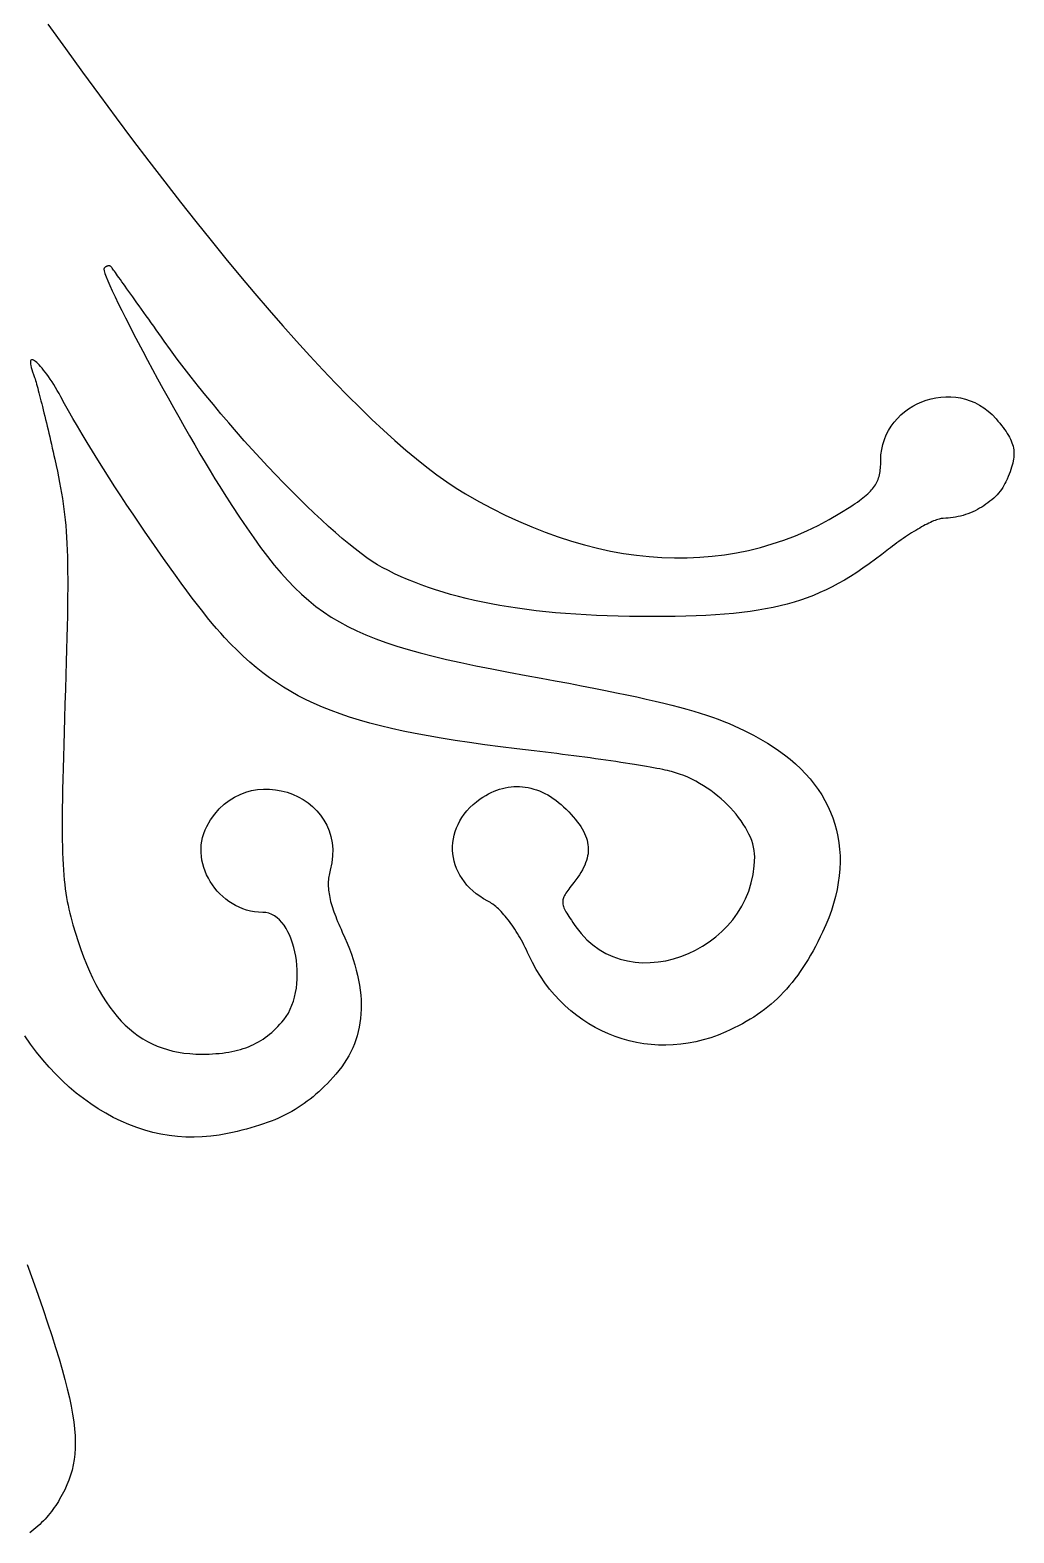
# Model space of a CAD drawing. Extents: x 3.9 to 78.6, y 0.4 to 97.1.
# Drawn here: x 48.1 to 78.63, y 1.93 to 48.54 of the extents above; entities that cross this region are included whole.
import ezdxf

# ---------------------------------------------------------------- set-up
doc = ezdxf.new("R2010")
doc.units = 0
doc.layers.add('LAYER_1', color=7, linetype='CONTINUOUS')

msp = doc.modelspace()

# ---------------------------------------------------------------- linework, layer by layer
at = {"layer": 'LAYER_1', "color": 7}
for p, q in [((48.657, 48.725), (49.199, 47.971)), ((49.199, 47.971), (49.732, 47.235)), ((49.732, 47.235), (50.258, 46.518)), ((50.258, 46.518), (50.776, 45.819)), ((50.776, 45.819), (51.287, 45.139)), ((51.287, 45.139), (51.789, 44.477)), ((51.789, 44.477), (52.284, 43.833)), ((52.284, 43.833), (52.771, 43.208)), ((52.771, 43.208), (53.249, 42.602)), ((53.249, 42.602), (53.72, 42.015)), ((53.72, 42.015), (54.182, 41.447)), ((50.402, 41.157), (50.395, 41.129)), ((50.395, 41.129), (50.404, 41.074)), ((50.409, 41.164), (50.402, 41.157)), ((50.404, 41.074), (50.428, 40.994)), ((50.417, 41.171), (50.409, 41.164)), ((50.425, 41.178), (50.417, 41.171)), ((50.433, 41.184), (50.425, 41.178)), ((50.441, 41.19), (50.433, 41.184)), ((50.449, 41.195), (50.441, 41.19)), ((50.457, 41.2), (50.449, 41.195)), ((50.465, 41.205), (50.457, 41.2)), ((50.473, 41.209), (50.465, 41.205)), ((50.481, 41.213), (50.473, 41.209)), ((50.489, 41.216), (50.481, 41.213)), ((50.497, 41.219), (50.489, 41.216)), ((50.505, 41.222), (50.497, 41.219)), ((50.513, 41.224), (50.505, 41.222)), ((50.52, 41.226), (50.513, 41.224)), ((50.528, 41.227), (50.52, 41.226)), ((50.536, 41.228), (50.528, 41.227)), ((50.543, 41.228), (50.536, 41.228)), ((50.55, 41.229), (50.543, 41.228)), ((50.558, 41.228), (50.55, 41.229)), ((50.564, 41.227), (50.558, 41.228)), ((50.571, 41.226), (50.564, 41.227)), ((50.578, 41.225), (50.571, 41.226)), ((50.584, 41.223), (50.578, 41.225)), ((50.59, 41.22), (50.584, 41.223)), ((50.596, 41.217), (50.59, 41.22)), ((50.602, 41.214), (50.596, 41.217)), ((50.607, 41.21), (50.602, 41.214)), ((50.612, 41.206), (50.607, 41.21)), ((50.617, 41.201), (50.612, 41.206)), ((50.621, 41.196), (50.617, 41.201)), ((50.628, 41.187), (50.621, 41.196)), ((50.638, 41.173), (50.628, 41.187)), ((50.653, 41.153), (50.638, 41.173)), ((50.672, 41.127), (50.653, 41.153)), ((50.694, 41.095), (50.672, 41.127)), ((50.72, 41.059), (50.694, 41.095)), ((50.751, 41.017), (50.72, 41.059)), ((54.182, 41.447), (54.636, 40.898)), ((50.428, 40.994), (50.465, 40.89)), ((50.465, 40.89), (50.517, 40.764)), ((50.517, 40.764), (50.58, 40.617)), ((50.58, 40.617), (50.656, 40.451)), ((50.784, 40.97), (50.751, 41.017)), ((50.821, 40.919), (50.784, 40.97)), ((50.861, 40.863), (50.821, 40.919)), ((50.905, 40.802), (50.861, 40.863)), ((50.951, 40.737), (50.905, 40.802)), ((51.001, 40.668), (50.951, 40.737)), ((51.053, 40.595), (51.001, 40.668)), ((51.108, 40.518), (51.053, 40.595)), ((54.636, 40.898), (55.082, 40.367)), ((50.656, 40.451), (50.743, 40.266)), ((50.743, 40.266), (50.84, 40.065)), ((51.166, 40.437), (51.108, 40.518)), ((51.226, 40.353), (51.166, 40.437)), ((51.289, 40.265), (51.226, 40.353)), ((51.354, 40.174), (51.289, 40.265)), ((51.421, 40.08), (51.354, 40.174)), ((55.082, 40.367), (55.519, 39.856)), ((50.84, 40.065), (50.947, 39.848)), ((50.947, 39.848), (51.062, 39.617)), ((51.49, 39.984), (51.421, 40.08)), ((51.561, 39.884), (51.49, 39.984)), ((51.633, 39.782), (51.561, 39.884)), ((51.708, 39.678), (51.633, 39.782)), ((51.784, 39.571), (51.708, 39.678)), ((55.519, 39.856), (55.948, 39.364)), ((51.062, 39.617), (51.186, 39.373)), ((51.186, 39.373), (51.318, 39.118)), ((51.861, 39.463), (51.784, 39.571)), ((51.94, 39.352), (51.861, 39.463)), ((52.02, 39.24), (51.94, 39.352)), ((52.101, 39.126), (52.02, 39.24)), ((55.948, 39.364), (56.368, 38.891)), ((51.318, 39.118), (51.456, 38.853)), ((51.456, 38.853), (51.6, 38.58)), ((52.183, 39.011), (52.101, 39.126)), ((52.266, 38.894), (52.183, 39.011)), ((52.466, 38.618), (52.266, 38.894)), ((56.368, 38.891), (56.78, 38.438)), ((48.114, 38.255), (48.113, 38.222)), ((48.12, 38.281), (48.114, 38.255)), ((48.13, 38.299), (48.12, 38.281)), ((48.145, 38.309), (48.13, 38.299)), ((48.164, 38.313), (48.145, 38.309)), ((48.186, 38.31), (48.164, 38.313)), ((48.212, 38.3), (48.186, 38.31)), ((48.242, 38.283), (48.212, 38.3)), ((48.275, 38.26), (48.242, 38.283)), ((48.31, 38.231), (48.275, 38.26)), ((48.349, 38.195), (48.31, 38.231)), ((51.6, 38.58), (51.75, 38.299)), ((51.75, 38.299), (51.904, 38.012)), ((52.672, 38.338), (52.466, 38.618)), ((52.885, 38.057), (52.672, 38.338)), ((56.78, 38.438), (57.183, 38.004)), ((48.113, 38.222), (48.116, 38.182)), ((48.116, 38.182), (48.125, 38.133)), ((48.125, 38.133), (48.139, 38.076)), ((48.139, 38.076), (48.158, 38.011)), ((48.158, 38.011), (48.183, 37.938)), ((48.183, 37.938), (48.214, 37.855)), ((48.214, 37.855), (48.224, 37.83)), ((48.224, 37.83), (48.235, 37.798)), ((48.235, 37.798), (48.247, 37.761)), ((48.247, 37.761), (48.26, 37.719)), ((48.39, 38.154), (48.349, 38.195)), ((48.433, 38.107), (48.39, 38.154)), ((48.479, 38.055), (48.433, 38.107)), ((48.526, 37.997), (48.479, 38.055)), ((48.575, 37.934), (48.526, 37.997)), ((48.626, 37.866), (48.575, 37.934)), ((48.678, 37.793), (48.626, 37.866)), ((48.731, 37.716), (48.678, 37.793)), ((51.904, 38.012), (52.062, 37.722)), ((53.104, 37.774), (52.885, 38.057)), ((53.329, 37.49), (53.104, 37.774)), ((57.183, 38.004), (57.578, 37.589)), ((48.26, 37.719), (48.274, 37.672)), ((48.274, 37.672), (48.289, 37.619)), ((48.289, 37.619), (48.306, 37.562)), ((48.306, 37.562), (48.323, 37.5)), ((48.323, 37.5), (48.341, 37.434)), ((48.341, 37.434), (48.36, 37.363)), ((48.36, 37.363), (48.379, 37.288)), ((48.785, 37.634), (48.731, 37.716)), ((48.84, 37.547), (48.785, 37.634)), ((48.895, 37.457), (48.84, 37.547)), ((48.95, 37.362), (48.895, 37.457)), ((49.005, 37.264), (48.95, 37.362)), ((52.062, 37.722), (52.223, 37.428)), ((52.223, 37.428), (52.386, 37.132)), ((53.558, 37.206), (53.329, 37.49)), ((57.578, 37.589), (57.964, 37.194)), ((48.379, 37.288), (48.4, 37.21)), ((48.4, 37.21), (48.421, 37.128)), ((48.421, 37.128), (48.443, 37.042)), ((48.443, 37.042), (48.465, 36.953)), ((48.465, 36.953), (48.488, 36.861)), ((48.488, 36.861), (48.512, 36.766)), ((49.06, 37.162), (49.005, 37.264)), ((49.174, 36.951), (49.06, 37.162)), ((49.298, 36.729), (49.174, 36.951)), ((52.386, 37.132), (52.551, 36.836)), ((52.551, 36.836), (52.717, 36.541)), ((53.791, 36.923), (53.558, 37.206)), ((54.027, 36.64), (53.791, 36.923)), ((57.964, 37.194), (58.34, 36.819)), ((75.359, 36.794), (75.489, 36.875)), ((75.489, 36.875), (75.624, 36.947)), ((75.624, 36.947), (75.764, 37.009)), ((75.764, 37.009), (75.908, 37.061)), ((75.908, 37.061), (76.056, 37.103)), ((76.056, 37.103), (76.206, 37.135)), ((76.206, 37.135), (76.358, 37.156)), ((76.358, 37.156), (76.511, 37.166)), ((76.511, 37.166), (76.665, 37.166)), ((76.665, 37.166), (76.819, 37.153)), ((76.819, 37.153), (76.971, 37.129)), ((76.971, 37.129), (77.122, 37.093)), ((77.122, 37.093), (77.27, 37.045)), ((77.27, 37.045), (77.416, 36.985)), ((77.416, 36.985), (77.557, 36.911)), ((77.557, 36.911), (77.694, 36.825)), ((48.512, 36.766), (48.536, 36.668)), ((48.536, 36.668), (48.56, 36.567)), ((48.56, 36.567), (48.585, 36.464)), ((48.585, 36.464), (48.61, 36.359)), ((49.43, 36.496), (49.298, 36.729)), ((49.571, 36.254), (49.43, 36.496)), ((52.717, 36.541), (52.883, 36.249)), ((54.267, 36.359), (54.027, 36.64)), ((58.34, 36.819), (58.709, 36.463)), ((58.709, 36.463), (59.068, 36.127)), ((74.818, 36.258), (74.909, 36.382)), ((74.909, 36.382), (75.01, 36.497)), ((75.01, 36.497), (75.119, 36.605)), ((75.119, 36.605), (75.235, 36.704)), ((75.235, 36.704), (75.359, 36.794)), ((77.694, 36.825), (77.825, 36.725)), ((77.825, 36.725), (77.951, 36.612)), ((77.951, 36.612), (78.07, 36.485)), ((78.07, 36.485), (78.13, 36.414)), ((78.13, 36.414), (78.188, 36.344)), ((48.61, 36.359), (48.636, 36.252)), ((48.636, 36.252), (48.661, 36.143)), ((48.661, 36.143), (48.687, 36.033)), ((48.687, 36.033), (48.713, 35.921)), ((48.713, 35.921), (48.74, 35.807)), ((49.72, 36.003), (49.571, 36.254)), ((49.876, 35.745), (49.72, 36.003)), ((52.883, 36.249), (53.048, 35.96)), ((53.048, 35.96), (53.213, 35.677)), ((54.508, 36.081), (54.267, 36.359)), ((54.751, 35.805), (54.508, 36.081)), ((59.068, 36.127), (59.418, 35.811)), ((74.606, 35.841), (74.665, 35.987)), ((74.665, 35.987), (74.736, 36.126)), ((74.736, 36.126), (74.818, 36.258)), ((78.188, 36.344), (78.241, 36.277)), ((78.241, 36.277), (78.291, 36.212)), ((78.291, 36.212), (78.338, 36.149)), ((78.338, 36.149), (78.38, 36.088)), ((78.38, 36.088), (78.42, 36.028)), ((78.42, 36.028), (78.455, 35.969)), ((78.455, 35.969), (78.487, 35.911)), ((78.487, 35.911), (78.516, 35.855)), ((48.74, 35.807), (48.766, 35.693)), ((48.766, 35.693), (48.792, 35.578)), ((48.792, 35.578), (48.818, 35.462)), ((48.818, 35.462), (48.844, 35.345)), ((50.038, 35.48), (49.876, 35.745)), ((50.206, 35.21), (50.038, 35.48)), ((53.213, 35.677), (53.375, 35.4)), ((54.996, 35.533), (54.751, 35.805)), ((55.24, 35.265), (54.996, 35.533)), ((59.418, 35.811), (59.759, 35.514)), ((59.759, 35.514), (60.091, 35.238)), ((74.501, 35.362), (74.523, 35.528)), ((74.523, 35.528), (74.558, 35.688)), ((74.558, 35.688), (74.606, 35.841)), ((78.516, 35.855), (78.542, 35.799)), ((78.542, 35.799), (78.564, 35.743)), ((78.564, 35.743), (78.582, 35.688)), ((78.582, 35.688), (78.598, 35.633)), ((78.598, 35.633), (78.61, 35.578)), ((78.61, 35.578), (78.618, 35.523)), ((78.618, 35.523), (78.624, 35.467)), ((78.624, 35.467), (78.626, 35.411)), ((48.844, 35.345), (48.87, 35.228)), ((48.87, 35.228), (48.912, 35.039)), ((48.912, 35.039), (48.951, 34.857)), ((50.379, 34.935), (50.206, 35.21)), ((53.375, 35.4), (53.534, 35.131)), ((53.534, 35.131), (53.69, 34.871)), ((55.485, 35.002), (55.24, 35.265)), ((55.729, 34.744), (55.485, 35.002)), ((60.091, 35.238), (60.413, 34.982)), ((60.413, 34.982), (60.727, 34.745)), ((74.485, 34.95), (74.489, 35.006)), ((74.489, 35.006), (74.492, 35.065)), ((74.492, 35.065), (74.493, 35.126)), ((74.493, 35.126), (74.494, 35.189)), ((74.494, 35.189), (74.501, 35.362)), ((78.555, 34.982), (78.532, 34.914)), ((78.574, 35.048), (78.555, 34.982)), ((78.59, 35.112), (78.574, 35.048)), ((78.604, 35.175), (78.59, 35.112)), ((78.614, 35.236), (78.604, 35.175)), ((78.621, 35.295), (78.614, 35.236)), ((78.625, 35.353), (78.621, 35.295)), ((78.626, 35.411), (78.625, 35.353)), ((48.951, 34.857), (48.987, 34.681)), ((48.987, 34.681), (49.021, 34.509)), ((49.021, 34.509), (49.053, 34.341)), ((50.557, 34.657), (50.379, 34.935)), ((50.738, 34.375), (50.557, 34.657)), ((53.69, 34.871), (53.841, 34.623)), ((53.841, 34.623), (53.988, 34.386)), ((55.971, 34.493), (55.729, 34.744)), ((60.727, 34.745), (61.031, 34.529)), ((61.031, 34.529), (61.325, 34.334)), ((74.353, 34.478), (74.375, 34.52)), ((74.375, 34.52), (74.395, 34.562)), ((74.395, 34.562), (74.412, 34.606)), ((74.412, 34.606), (74.428, 34.651)), ((74.428, 34.651), (74.442, 34.697)), ((74.442, 34.697), (74.454, 34.744)), ((74.454, 34.744), (74.464, 34.793)), ((74.464, 34.793), (74.472, 34.844)), ((74.472, 34.844), (74.479, 34.896)), ((74.479, 34.896), (74.485, 34.95)), ((78.378, 34.533), (78.348, 34.472)), ((78.414, 34.615), (78.378, 34.533)), ((78.448, 34.694), (78.414, 34.615)), ((78.479, 34.77), (78.448, 34.694)), ((78.507, 34.843), (78.479, 34.77)), ((78.532, 34.914), (78.507, 34.843)), ((49.053, 34.341), (49.082, 34.176)), ((49.082, 34.176), (49.109, 34.011)), ((50.923, 34.093), (50.738, 34.375)), ((51.11, 33.809), (50.923, 34.093)), ((53.988, 34.386), (54.128, 34.162)), ((54.128, 34.162), (54.368, 33.79)), ((56.212, 34.248), (55.971, 34.493)), ((56.449, 34.01), (56.212, 34.248)), ((61.325, 34.334), (61.61, 34.158)), ((61.61, 34.158), (62.023, 33.923)), ((73.888, 33.991), (73.943, 34.034)), ((73.943, 34.034), (73.995, 34.075)), ((73.995, 34.075), (74.043, 34.116)), ((74.043, 34.116), (74.089, 34.157)), ((74.089, 34.157), (74.131, 34.197)), ((74.131, 34.197), (74.171, 34.237)), ((74.171, 34.237), (74.208, 34.276)), ((74.208, 34.276), (74.242, 34.316)), ((74.242, 34.316), (74.273, 34.356)), ((74.273, 34.356), (74.302, 34.396)), ((74.302, 34.396), (74.329, 34.437)), ((74.329, 34.437), (74.353, 34.478)), ((78.05, 34.075), (77.997, 34.023)), ((78.101, 34.128), (78.05, 34.075)), ((78.15, 34.182), (78.101, 34.128)), ((78.196, 34.238), (78.15, 34.182)), ((78.238, 34.295), (78.196, 34.238)), ((78.278, 34.353), (78.238, 34.295)), ((78.315, 34.412), (78.278, 34.353)), ((78.348, 34.472), (78.315, 34.412)), ((49.109, 34.011), (49.134, 33.847)), ((49.134, 33.847), (49.156, 33.682)), ((49.156, 33.682), (49.177, 33.516)), ((51.298, 33.526), (51.11, 33.809)), ((54.368, 33.79), (54.6, 33.437)), ((56.684, 33.78), (56.449, 34.01)), ((56.915, 33.559), (56.684, 33.78)), ((62.023, 33.923), (62.435, 33.702)), ((62.435, 33.702), (62.847, 33.496)), ((73.229, 33.552), (73.561, 33.762)), ((73.561, 33.762), (73.634, 33.811)), ((73.634, 33.811), (73.703, 33.858)), ((73.703, 33.858), (73.768, 33.903)), ((73.768, 33.903), (73.83, 33.948)), ((73.83, 33.948), (73.888, 33.991)), ((77.274, 33.569), (77.2, 33.54)), ((77.348, 33.6), (77.274, 33.569)), ((77.42, 33.633), (77.348, 33.6)), ((77.491, 33.669), (77.42, 33.633)), ((77.56, 33.707), (77.491, 33.669)), ((77.628, 33.746), (77.56, 33.707)), ((77.694, 33.788), (77.628, 33.746)), ((77.759, 33.832), (77.694, 33.788)), ((77.821, 33.877), (77.759, 33.832)), ((77.882, 33.924), (77.821, 33.877)), ((77.94, 33.973), (77.882, 33.924)), ((77.997, 34.023), (77.94, 33.973)), ((49.177, 33.516), (49.195, 33.346)), ((49.195, 33.346), (49.211, 33.172)), ((49.211, 33.172), (49.225, 32.993)), ((51.488, 33.244), (51.298, 33.526)), ((51.678, 32.964), (51.488, 33.244)), ((54.6, 33.437), (54.824, 33.103)), ((54.824, 33.103), (55.044, 32.788)), ((57.141, 33.347), (56.915, 33.559)), ((57.363, 33.145), (57.141, 33.347)), ((57.578, 32.954), (57.363, 33.145)), ((62.847, 33.496), (63.259, 33.305)), ((63.259, 33.305), (63.67, 33.129)), ((63.67, 33.129), (64.08, 32.967)), ((72.2, 33.009), (72.548, 33.175)), ((72.548, 33.175), (72.891, 33.356)), ((72.891, 33.356), (73.229, 33.552)), ((75.761, 33.13), (75.702, 33.096)), ((75.82, 33.162), (75.761, 33.13)), ((75.876, 33.192), (75.82, 33.162)), ((75.932, 33.22), (75.876, 33.192)), ((75.985, 33.247), (75.932, 33.22)), ((76.037, 33.271), (75.985, 33.247)), ((76.087, 33.294), (76.037, 33.271)), ((76.135, 33.315), (76.087, 33.294)), ((76.181, 33.333), (76.135, 33.315)), ((76.224, 33.349), (76.181, 33.333)), ((76.265, 33.363), (76.224, 33.349)), ((76.304, 33.374), (76.265, 33.363)), ((76.34, 33.383), (76.304, 33.374)), ((76.373, 33.39), (76.34, 33.383)), ((76.403, 33.394), (76.373, 33.39)), ((76.431, 33.395), (76.403, 33.394)), ((76.508, 33.397), (76.431, 33.395)), ((76.585, 33.401), (76.508, 33.397)), ((76.663, 33.409), (76.585, 33.401)), ((76.741, 33.419), (76.663, 33.409)), ((76.818, 33.433), (76.741, 33.419)), ((76.896, 33.449), (76.818, 33.433)), ((76.973, 33.468), (76.896, 33.449)), ((77.049, 33.489), (76.973, 33.468)), ((77.125, 33.513), (77.049, 33.489)), ((77.2, 33.54), (77.125, 33.513)), ((49.225, 32.993), (49.237, 32.808)), ((49.237, 32.808), (49.248, 32.615)), ((51.868, 32.688), (51.678, 32.964)), ((52.057, 32.416), (51.868, 32.688)), ((55.044, 32.788), (55.258, 32.491)), ((57.788, 32.773), (57.578, 32.954)), ((57.991, 32.605), (57.788, 32.773)), ((64.08, 32.967), (64.489, 32.82)), ((64.489, 32.82), (64.897, 32.689)), ((64.897, 32.689), (65.304, 32.572)), ((71.129, 32.601), (71.49, 32.722)), ((71.49, 32.722), (71.847, 32.858)), ((71.847, 32.858), (72.2, 33.009)), ((74.994, 32.634), (74.928, 32.585)), ((75.06, 32.682), (74.994, 32.634)), ((75.126, 32.728), (75.06, 32.682)), ((75.192, 32.774), (75.126, 32.728)), ((75.258, 32.819), (75.192, 32.774)), ((75.323, 32.862), (75.258, 32.819)), ((75.388, 32.905), (75.323, 32.862)), ((75.453, 32.946), (75.388, 32.905)), ((75.516, 32.986), (75.453, 32.946)), ((75.579, 33.024), (75.516, 32.986)), ((75.641, 33.061), (75.579, 33.024)), ((75.702, 33.096), (75.641, 33.061)), ((49.248, 32.615), (49.256, 32.414)), ((49.256, 32.414), (49.263, 32.203)), ((49.263, 32.203), (49.267, 31.982)), ((52.245, 32.149), (52.057, 32.416)), ((55.258, 32.491), (55.47, 32.211)), ((55.47, 32.211), (55.68, 31.948)), ((58.186, 32.448), (57.991, 32.605)), ((58.373, 32.305), (58.186, 32.448)), ((58.552, 32.175), (58.373, 32.305)), ((58.721, 32.059), (58.552, 32.175)), ((65.304, 32.572), (65.71, 32.469)), ((65.71, 32.469), (66.113, 32.382)), ((66.113, 32.382), (66.515, 32.31)), ((66.515, 32.31), (66.915, 32.252)), ((66.915, 32.252), (67.313, 32.209)), ((67.313, 32.209), (67.708, 32.181)), ((67.708, 32.181), (68.101, 32.168)), ((68.101, 32.168), (68.491, 32.17)), ((68.491, 32.17), (68.878, 32.187)), ((68.878, 32.187), (69.262, 32.219)), ((69.262, 32.219), (69.643, 32.265)), ((69.643, 32.265), (70.02, 32.327)), ((70.02, 32.327), (70.393, 32.403)), ((70.393, 32.403), (70.763, 32.494)), ((70.763, 32.494), (71.129, 32.601)), ((74.528, 32.276), (74.328, 32.126)), ((74.732, 32.435), (74.528, 32.276)), ((74.797, 32.486), (74.732, 32.435)), ((74.862, 32.536), (74.797, 32.486)), ((74.928, 32.585), (74.862, 32.536)), ((49.267, 31.982), (49.27, 31.748)), ((49.27, 31.748), (49.272, 31.502)), ((52.431, 31.888), (52.245, 32.149)), ((52.613, 31.634), (52.431, 31.888)), ((55.68, 31.948), (55.89, 31.7)), ((55.89, 31.7), (56.1, 31.467)), ((58.881, 31.958), (58.721, 32.059)), ((59.03, 31.873), (58.881, 31.958)), ((59.219, 31.774), (59.03, 31.873)), ((59.414, 31.678), (59.219, 31.774)), ((73.747, 31.718), (73.556, 31.597)), ((73.938, 31.847), (73.747, 31.718)), ((74.132, 31.982), (73.938, 31.847)), ((74.328, 32.126), (74.132, 31.982)), ((49.271, 31.242), (49.269, 30.968)), ((49.272, 31.502), (49.271, 31.242)), ((52.792, 31.388), (52.613, 31.634)), ((52.967, 31.151), (52.792, 31.388)), ((56.1, 31.467), (56.312, 31.247)), ((56.312, 31.247), (56.528, 31.041)), ((59.613, 31.586), (59.414, 31.678)), ((59.817, 31.497), (59.613, 31.586)), ((60.027, 31.412), (59.817, 31.497)), ((60.241, 31.33), (60.027, 31.412)), ((60.461, 31.251), (60.241, 31.33)), ((60.686, 31.176), (60.461, 31.251)), ((72.988, 31.274), (72.797, 31.179)), ((73.178, 31.375), (72.988, 31.274)), ((73.367, 31.482), (73.178, 31.375)), ((73.556, 31.597), (73.367, 31.482)), ((49.269, 30.968), (49.266, 30.676)), ((53.137, 30.925), (52.967, 31.151)), ((53.301, 30.709), (53.137, 30.925)), ((56.528, 31.041), (56.748, 30.848)), ((56.748, 30.848), (56.974, 30.666)), ((60.916, 31.104), (60.686, 31.176)), ((61.151, 31.035), (60.916, 31.104)), ((61.392, 30.97), (61.151, 31.035)), ((61.638, 30.908), (61.392, 30.97)), ((61.889, 30.849), (61.638, 30.908)), ((62.146, 30.794), (61.889, 30.849)), ((62.409, 30.742), (62.146, 30.794)), ((71.803, 30.795), (71.592, 30.735)), ((72.009, 30.861), (71.803, 30.795)), ((72.211, 30.932), (72.009, 30.861)), ((72.409, 31.008), (72.211, 30.932)), ((72.604, 31.091), (72.409, 31.008)), ((72.797, 31.179), (72.604, 31.091)), ((49.261, 30.368), (49.254, 30.042)), ((49.266, 30.676), (49.261, 30.368)), ((53.46, 30.506), (53.301, 30.709)), ((53.611, 30.315), (53.46, 30.506)), ((53.755, 30.138), (53.611, 30.315)), ((56.974, 30.666), (57.207, 30.495)), ((57.207, 30.495), (57.449, 30.335)), ((57.449, 30.335), (57.7, 30.183)), ((62.677, 30.693), (62.409, 30.742)), ((62.951, 30.647), (62.677, 30.693)), ((63.23, 30.605), (62.951, 30.647)), ((63.515, 30.566), (63.23, 30.605)), ((63.807, 30.53), (63.515, 30.566)), ((64.103, 30.498), (63.807, 30.53)), ((64.406, 30.468), (64.103, 30.498)), ((64.715, 30.442), (64.406, 30.468)), ((65.03, 30.419), (64.715, 30.442)), ((65.351, 30.4), (65.03, 30.419)), ((65.678, 30.383), (65.351, 30.4)), ((66.011, 30.37), (65.678, 30.383)), ((66.35, 30.36), (66.011, 30.37)), ((66.696, 30.353), (66.35, 30.36)), ((67.048, 30.349), (66.696, 30.353)), ((67.406, 30.348), (67.048, 30.349)), ((67.767, 30.35), (67.406, 30.348)), ((68.114, 30.355), (67.767, 30.35)), ((68.446, 30.362), (68.114, 30.355)), ((68.766, 30.373), (68.446, 30.362)), ((69.073, 30.386), (68.766, 30.373)), ((69.368, 30.403), (69.073, 30.386)), ((69.651, 30.424), (69.368, 30.403)), ((69.925, 30.448), (69.651, 30.424)), ((70.188, 30.476), (69.925, 30.448)), ((70.442, 30.508), (70.188, 30.476)), ((70.687, 30.544), (70.442, 30.508)), ((70.924, 30.585), (70.687, 30.544)), ((71.153, 30.63), (70.924, 30.585)), ((71.376, 30.68), (71.153, 30.63)), ((71.592, 30.735), (71.376, 30.68)), ((49.254, 30.042), (49.246, 29.696)), ((53.891, 29.977), (53.755, 30.138)), ((54.018, 29.831), (53.891, 29.977)), ((57.7, 30.183), (57.962, 30.041)), ((57.962, 30.041), (58.237, 29.906)), ((58.237, 29.906), (58.525, 29.779)), ((49.246, 29.696), (49.237, 29.329)), ((54.135, 29.702), (54.018, 29.831)), ((54.33, 29.498), (54.135, 29.702)), ((54.524, 29.304), (54.33, 29.498)), ((58.525, 29.779), (58.827, 29.658)), ((58.827, 29.658), (59.146, 29.542)), ((59.146, 29.542), (59.482, 29.431)), ((59.482, 29.431), (59.837, 29.325)), ((49.226, 28.941), (49.214, 28.53)), ((49.237, 29.329), (49.226, 28.941)), ((54.72, 29.118), (54.524, 29.304)), ((54.919, 28.939), (54.72, 29.118)), ((55.12, 28.769), (54.919, 28.939)), ((59.837, 29.325), (60.211, 29.221)), ((60.211, 29.221), (60.607, 29.12)), ((60.607, 29.12), (61.025, 29.021)), ((61.025, 29.021), (61.467, 28.923)), ((61.467, 28.923), (61.933, 28.826)), ((49.214, 28.53), (49.201, 28.096)), ((55.324, 28.606), (55.12, 28.769)), ((55.533, 28.45), (55.324, 28.606)), ((55.747, 28.301), (55.533, 28.45)), ((61.933, 28.826), (62.426, 28.727)), ((62.426, 28.727), (62.947, 28.627)), ((62.947, 28.627), (63.496, 28.526)), ((63.496, 28.526), (63.958, 28.441)), ((63.958, 28.441), (64.398, 28.359)), ((49.201, 28.096), (49.186, 27.636)), ((55.966, 28.159), (55.747, 28.301)), ((56.193, 28.024), (55.966, 28.159)), ((56.426, 27.894), (56.193, 28.024)), ((64.398, 28.359), (64.817, 28.28)), ((64.817, 28.28), (65.216, 28.204)), ((65.216, 28.204), (65.595, 28.13)), ((65.595, 28.13), (65.955, 28.059)), ((65.955, 28.059), (66.297, 27.989)), ((66.297, 27.989), (66.621, 27.922)), ((49.186, 27.636), (49.172, 27.193)), ((56.667, 27.771), (56.426, 27.894)), ((56.917, 27.653), (56.667, 27.771)), ((57.176, 27.54), (56.917, 27.653)), ((57.446, 27.432), (57.176, 27.54)), ((66.621, 27.922), (66.93, 27.855)), ((66.93, 27.855), (67.222, 27.79)), ((67.222, 27.79), (67.5, 27.727)), ((67.5, 27.727), (67.763, 27.664)), ((67.763, 27.664), (68.013, 27.601)), ((68.013, 27.601), (68.25, 27.539)), ((68.25, 27.539), (68.476, 27.477)), ((49.172, 27.193), (49.159, 26.772)), ((57.726, 27.33), (57.446, 27.432)), ((58.018, 27.232), (57.726, 27.33)), ((58.323, 27.138), (58.018, 27.232)), ((58.64, 27.048), (58.323, 27.138)), ((58.971, 26.961), (58.64, 27.048)), ((68.476, 27.477), (68.691, 27.416)), ((68.691, 27.416), (68.895, 27.354)), ((68.895, 27.354), (69.09, 27.291)), ((69.09, 27.291), (69.276, 27.228)), ((69.276, 27.228), (69.455, 27.163)), ((69.455, 27.163), (69.626, 27.098)), ((69.626, 27.098), (69.791, 27.031)), ((49.159, 26.772), (49.148, 26.374)), ((59.317, 26.879), (58.971, 26.961)), ((59.679, 26.799), (59.317, 26.879)), ((60.056, 26.723), (59.679, 26.799)), ((60.45, 26.649), (60.056, 26.723)), ((60.862, 26.577), (60.45, 26.649)), ((61.291, 26.508), (60.862, 26.577)), ((69.791, 27.031), (69.95, 26.962)), ((69.95, 26.962), (70.105, 26.892)), ((70.105, 26.892), (70.256, 26.82)), ((70.256, 26.82), (70.404, 26.745)), ((70.404, 26.745), (70.549, 26.668)), ((70.549, 26.668), (70.693, 26.587)), ((70.693, 26.587), (70.836, 26.504)), ((49.148, 26.374), (49.138, 25.997)), ((61.74, 26.44), (61.291, 26.508)), ((62.209, 26.374), (61.74, 26.44)), ((62.698, 26.309), (62.209, 26.374)), ((63.208, 26.245), (62.698, 26.309)), ((63.74, 26.182), (63.208, 26.245)), ((63.916, 26.162), (63.74, 26.182)), ((64.092, 26.141), (63.916, 26.162)), ((64.269, 26.12), (64.092, 26.141)), ((64.445, 26.098), (64.269, 26.12)), ((70.836, 26.504), (70.978, 26.418)), ((70.978, 26.418), (71.122, 26.328)), ((71.122, 26.328), (71.319, 26.198)), ((71.319, 26.198), (71.506, 26.063)), ((49.128, 25.641), (49.121, 25.304)), ((49.138, 25.997), (49.128, 25.641)), ((64.62, 26.076), (64.445, 26.098)), ((64.795, 26.054), (64.62, 26.076)), ((64.968, 26.031), (64.795, 26.054)), ((65.14, 26.009), (64.968, 26.031)), ((65.31, 25.986), (65.14, 26.009)), ((65.479, 25.963), (65.31, 25.986)), ((65.644, 25.94), (65.479, 25.963)), ((65.807, 25.917), (65.644, 25.94)), ((65.968, 25.894), (65.807, 25.917)), ((66.125, 25.872), (65.968, 25.894)), ((66.278, 25.849), (66.125, 25.872)), ((66.428, 25.827), (66.278, 25.849)), ((66.573, 25.805), (66.428, 25.827)), ((66.714, 25.783), (66.573, 25.805)), ((66.85, 25.761), (66.714, 25.783)), ((66.981, 25.74), (66.85, 25.761)), ((67.107, 25.719), (66.981, 25.74)), ((67.227, 25.699), (67.107, 25.719)), ((67.341, 25.679), (67.227, 25.699)), ((67.449, 25.66), (67.341, 25.679)), ((67.55, 25.641), (67.449, 25.66)), ((67.644, 25.623), (67.55, 25.641)), ((71.506, 26.063), (71.684, 25.923)), ((71.684, 25.923), (71.853, 25.778)), ((71.853, 25.778), (72.012, 25.629)), ((49.121, 25.304), (49.114, 24.987)), ((67.731, 25.606), (67.644, 25.623)), ((67.811, 25.589), (67.731, 25.606)), ((67.883, 25.573), (67.811, 25.589)), ((67.947, 25.558), (67.883, 25.573)), ((68.003, 25.544), (67.947, 25.558)), ((68.13, 25.507), (68.003, 25.544)), ((68.256, 25.464), (68.13, 25.507)), ((68.382, 25.416), (68.256, 25.464)), ((68.507, 25.363), (68.382, 25.416)), ((68.631, 25.305), (68.507, 25.363)), ((68.753, 25.242), (68.631, 25.305)), ((68.873, 25.175), (68.753, 25.242)), ((68.991, 25.104), (68.873, 25.175)), ((72.012, 25.629), (72.161, 25.475)), ((72.161, 25.475), (72.301, 25.317)), ((72.301, 25.317), (72.432, 25.155)), ((49.114, 24.987), (49.109, 24.687)), ((54.28, 24.648), (54.447, 24.751)), ((54.447, 24.751), (54.619, 24.835)), ((54.619, 24.835), (54.797, 24.901)), ((54.797, 24.901), (54.978, 24.95)), ((54.978, 24.95), (55.162, 24.982)), ((55.162, 24.982), (55.347, 24.997)), ((55.347, 24.997), (55.533, 24.995)), ((55.533, 24.995), (55.717, 24.978)), ((55.717, 24.978), (55.898, 24.946)), ((55.898, 24.946), (56.076, 24.899)), ((56.076, 24.899), (56.25, 24.837)), ((56.25, 24.837), (56.417, 24.762)), ((56.417, 24.762), (56.576, 24.673)), ((62.068, 24.694), (62.153, 24.751)), ((62.153, 24.751), (62.238, 24.803)), ((62.238, 24.803), (62.324, 24.85)), ((62.324, 24.85), (62.41, 24.893)), ((62.41, 24.893), (62.497, 24.932)), ((62.497, 24.932), (62.584, 24.966)), ((62.584, 24.966), (62.672, 24.995)), ((62.672, 24.995), (62.76, 25.02)), ((62.76, 25.02), (62.848, 25.041)), ((62.848, 25.041), (62.936, 25.057)), ((62.936, 25.057), (63.025, 25.069)), ((63.025, 25.069), (63.114, 25.076)), ((63.114, 25.076), (63.202, 25.078)), ((63.202, 25.078), (63.291, 25.076)), ((63.291, 25.076), (63.379, 25.07)), ((63.379, 25.07), (63.468, 25.059)), ((63.468, 25.059), (63.556, 25.044)), ((63.556, 25.044), (63.644, 25.025)), ((63.644, 25.025), (63.732, 25.001)), ((63.732, 25.001), (63.819, 24.972)), ((63.819, 24.972), (63.906, 24.94)), ((63.906, 24.94), (63.992, 24.902)), ((63.992, 24.902), (64.078, 24.861)), ((64.078, 24.861), (64.163, 24.815)), ((64.163, 24.815), (64.247, 24.764)), ((64.247, 24.764), (64.331, 24.71)), ((64.331, 24.71), (64.414, 24.651)), ((69.107, 25.028), (68.991, 25.104)), ((69.22, 24.95), (69.107, 25.028)), ((69.33, 24.867), (69.22, 24.95)), ((69.438, 24.782), (69.33, 24.867)), ((69.542, 24.694), (69.438, 24.782)), ((72.432, 25.155), (72.552, 24.989)), ((72.552, 24.989), (72.663, 24.819)), ((72.663, 24.819), (72.764, 24.646)), ((49.105, 24.404), (49.103, 24.138)), ((49.109, 24.687), (49.105, 24.404)), ((53.832, 24.225), (53.972, 24.385)), ((53.972, 24.385), (54.122, 24.526)), ((54.122, 24.526), (54.28, 24.648)), ((56.576, 24.673), (56.727, 24.57)), ((56.727, 24.57), (56.868, 24.455)), ((56.868, 24.455), (56.998, 24.328)), ((56.998, 24.328), (57.116, 24.189)), ((61.576, 24.225), (61.658, 24.326)), ((61.658, 24.326), (61.748, 24.424)), ((61.748, 24.424), (61.846, 24.518)), ((61.846, 24.518), (61.953, 24.608)), ((61.953, 24.608), (62.068, 24.694)), ((64.414, 24.651), (64.496, 24.587)), ((64.496, 24.587), (64.577, 24.519)), ((64.577, 24.519), (64.657, 24.447)), ((64.657, 24.447), (64.737, 24.371)), ((64.737, 24.371), (64.815, 24.291)), ((64.815, 24.291), (64.889, 24.212)), ((69.643, 24.603), (69.542, 24.694)), ((69.74, 24.51), (69.643, 24.603)), ((69.833, 24.415), (69.74, 24.51)), ((69.922, 24.317), (69.833, 24.415)), ((70.006, 24.218), (69.922, 24.317)), ((72.764, 24.646), (72.855, 24.468)), ((72.855, 24.468), (72.937, 24.287)), ((72.937, 24.287), (73.009, 24.103)), ((49.103, 24.138), (49.102, 23.887)), ((49.102, 23.887), (49.102, 23.65)), ((53.534, 23.73), (53.587, 23.843)), ((53.587, 23.843), (53.703, 24.044)), ((53.703, 24.044), (53.832, 24.225)), ((57.116, 24.189), (57.22, 24.039)), ((57.22, 24.039), (57.309, 23.878)), ((57.309, 23.878), (57.382, 23.706)), ((61.292, 23.682), (61.332, 23.794)), ((61.332, 23.794), (61.381, 23.905)), ((61.381, 23.905), (61.438, 24.014)), ((61.438, 24.014), (61.503, 24.121)), ((61.503, 24.121), (61.576, 24.225)), ((64.889, 24.212), (64.957, 24.135)), ((64.957, 24.135), (65.021, 24.059)), ((65.021, 24.059), (65.08, 23.984)), ((65.08, 23.984), (65.135, 23.909)), ((65.135, 23.909), (65.185, 23.836)), ((65.185, 23.836), (65.229, 23.764)), ((70.086, 24.118), (70.006, 24.218)), ((70.16, 24.017), (70.086, 24.118)), ((70.23, 23.915), (70.16, 24.017)), ((70.294, 23.812), (70.23, 23.915)), ((70.352, 23.708), (70.294, 23.812)), ((73.009, 24.103), (73.071, 23.915)), ((73.071, 23.915), (73.123, 23.724)), ((49.102, 23.65), (49.104, 23.427)), ((49.104, 23.427), (49.108, 23.218)), ((53.417, 23.265), (53.433, 23.383)), ((53.433, 23.383), (53.457, 23.5)), ((53.457, 23.5), (53.491, 23.616)), ((53.491, 23.616), (53.534, 23.73)), ((57.382, 23.706), (57.437, 23.524)), ((57.437, 23.524), (57.475, 23.333)), ((57.475, 23.333), (57.492, 23.133)), ((61.213, 23.222), (61.22, 23.337)), ((61.22, 23.337), (61.236, 23.453)), ((61.236, 23.453), (61.26, 23.568)), ((61.26, 23.568), (61.292, 23.682)), ((65.229, 23.764), (65.27, 23.692)), ((65.27, 23.692), (65.305, 23.621)), ((65.305, 23.621), (65.336, 23.551)), ((65.336, 23.551), (65.362, 23.481)), ((65.362, 23.481), (65.383, 23.411)), ((65.383, 23.411), (65.4, 23.342)), ((65.4, 23.342), (65.412, 23.272)), ((70.404, 23.605), (70.352, 23.708)), ((70.45, 23.502), (70.404, 23.605)), ((70.49, 23.399), (70.45, 23.502)), ((70.523, 23.296), (70.49, 23.399)), ((73.123, 23.724), (73.165, 23.531)), ((73.165, 23.531), (73.197, 23.334)), ((73.197, 23.334), (73.219, 23.134)), ((49.108, 23.218), (49.113, 23.02)), ((49.113, 23.02), (49.12, 22.833)), ((53.41, 23.147), (53.417, 23.265)), ((53.411, 23.028), (53.41, 23.147)), ((53.421, 22.911), (53.411, 23.028)), ((53.438, 22.793), (53.421, 22.911)), ((57.488, 22.924), (57.462, 22.706)), ((57.492, 23.133), (57.488, 22.924)), ((61.213, 23.106), (61.213, 23.222)), ((61.222, 22.99), (61.213, 23.106)), ((61.238, 22.876), (61.222, 22.99)), ((61.263, 22.762), (61.238, 22.876)), ((65.386, 22.854), (65.365, 22.782)), ((65.402, 22.924), (65.386, 22.854)), ((65.413, 22.994), (65.402, 22.924)), ((65.412, 23.272), (65.419, 23.203)), ((65.42, 23.064), (65.413, 22.994)), ((65.419, 23.203), (65.422, 23.134)), ((65.422, 23.134), (65.42, 23.064)), ((70.549, 23.195), (70.523, 23.296)), ((70.568, 23.094), (70.549, 23.195)), ((70.58, 22.995), (70.568, 23.094)), ((70.571, 22.619), (70.584, 22.898)), ((70.584, 22.898), (70.58, 22.995)), ((73.219, 23.134), (73.231, 22.932)), ((73.231, 22.932), (73.233, 22.727)), ((49.12, 22.833), (49.128, 22.657)), ((49.128, 22.657), (49.138, 22.49)), ((49.138, 22.49), (49.15, 22.332)), ((53.463, 22.678), (53.438, 22.793)), ((53.496, 22.563), (53.463, 22.678)), ((53.536, 22.451), (53.496, 22.563)), ((53.582, 22.34), (53.536, 22.451)), ((57.389, 22.382), (57.379, 22.333)), ((57.4, 22.432), (57.389, 22.382)), ((57.412, 22.481), (57.4, 22.432)), ((57.462, 22.706), (57.412, 22.481)), ((61.295, 22.649), (61.263, 22.762)), ((61.336, 22.539), (61.295, 22.649)), ((61.384, 22.43), (61.336, 22.539)), ((61.441, 22.324), (61.384, 22.43)), ((65.194, 22.416), (65.146, 22.339)), ((65.238, 22.491), (65.194, 22.416)), ((65.276, 22.565), (65.238, 22.491)), ((65.311, 22.638), (65.276, 22.565)), ((65.34, 22.711), (65.311, 22.638)), ((65.365, 22.782), (65.34, 22.711)), ((70.536, 22.348), (70.571, 22.619)), ((73.225, 22.52), (73.206, 22.31)), ((73.233, 22.727), (73.225, 22.52)), ((49.15, 22.332), (49.163, 22.181)), ((49.163, 22.181), (49.179, 22.037)), ((49.179, 22.037), (49.196, 21.9)), ((53.635, 22.233), (53.582, 22.34)), ((53.695, 22.128), (53.635, 22.233)), ((53.761, 22.027), (53.695, 22.128)), ((53.833, 21.929), (53.761, 22.027)), ((53.91, 21.836), (53.833, 21.929)), ((57.356, 22.131), (57.355, 22.079)), ((57.355, 22.079), (57.355, 22.027)), ((57.355, 22.027), (57.356, 21.974)), ((57.36, 22.182), (57.356, 22.131)), ((57.356, 21.974), (57.359, 21.921)), ((57.359, 21.921), (57.364, 21.866)), ((57.365, 22.233), (57.36, 22.182)), ((57.371, 22.283), (57.365, 22.233)), ((57.379, 22.333), (57.371, 22.283)), ((61.505, 22.22), (61.441, 22.324)), ((61.577, 22.119), (61.505, 22.22)), ((61.657, 22.022), (61.577, 22.119)), ((61.745, 21.928), (61.657, 22.022)), ((61.841, 21.839), (61.745, 21.928)), ((64.851, 21.943), (64.816, 21.896)), ((64.89, 21.993), (64.851, 21.943)), ((64.931, 22.046), (64.89, 21.993)), ((64.975, 22.102), (64.931, 22.046)), ((65.037, 22.183), (64.975, 22.102)), ((65.094, 22.262), (65.037, 22.183)), ((65.146, 22.339), (65.094, 22.262)), ((70.4, 21.837), (70.478, 22.088)), ((70.478, 22.088), (70.536, 22.348)), ((73.178, 22.098), (73.139, 21.884)), ((73.206, 22.31), (73.178, 22.098)), ((49.196, 21.9), (49.214, 21.767)), ((49.214, 21.767), (49.235, 21.639)), ((49.235, 21.639), (49.257, 21.515)), ((49.257, 21.515), (49.282, 21.393)), ((53.993, 21.747), (53.91, 21.836)), ((54.082, 21.664), (53.993, 21.747)), ((54.175, 21.585), (54.082, 21.664)), ((54.272, 21.512), (54.175, 21.585)), ((54.375, 21.445), (54.272, 21.512)), ((54.481, 21.385), (54.375, 21.445)), ((57.364, 21.866), (57.371, 21.811)), ((57.371, 21.811), (57.379, 21.754)), ((57.379, 21.754), (57.389, 21.697)), ((57.389, 21.697), (57.4, 21.638)), ((57.4, 21.638), (57.414, 21.578)), ((57.414, 21.578), (57.429, 21.516)), ((57.429, 21.516), (57.446, 21.454)), ((57.446, 21.454), (57.464, 21.39)), ((61.945, 21.753), (61.841, 21.839)), ((62.056, 21.673), (61.945, 21.753)), ((62.175, 21.597), (62.056, 21.673)), ((62.302, 21.527), (62.175, 21.597)), ((62.342, 21.505), (62.302, 21.527)), ((62.383, 21.48), (62.342, 21.505)), ((62.424, 21.453), (62.383, 21.48)), ((62.465, 21.424), (62.424, 21.453)), ((64.629, 21.526), (64.628, 21.493)), ((64.628, 21.493), (64.629, 21.46)), ((64.634, 21.559), (64.629, 21.526)), ((64.629, 21.46), (64.634, 21.425)), ((64.642, 21.592), (64.634, 21.559)), ((64.653, 21.626), (64.642, 21.592)), ((64.667, 21.66), (64.653, 21.626)), ((64.684, 21.696), (64.667, 21.66)), ((64.705, 21.732), (64.684, 21.696)), ((64.728, 21.77), (64.705, 21.732)), ((64.754, 21.81), (64.728, 21.77)), ((64.784, 21.852), (64.754, 21.81)), ((64.816, 21.896), (64.784, 21.852)), ((70.186, 21.369), (70.302, 21.598)), ((70.302, 21.598), (70.4, 21.837)), ((73.031, 21.45), (72.962, 21.231)), ((73.091, 21.668), (73.031, 21.45)), ((73.139, 21.884), (73.091, 21.668)), ((49.282, 21.393), (49.308, 21.273)), ((49.308, 21.273), (49.336, 21.154)), ((49.336, 21.154), (49.367, 21.034)), ((49.367, 21.034), (49.399, 20.915)), ((54.591, 21.332), (54.481, 21.385)), ((54.706, 21.285), (54.591, 21.332)), ((54.823, 21.246), (54.706, 21.285)), ((54.944, 21.216), (54.823, 21.246)), ((55.068, 21.193), (54.944, 21.216)), ((55.194, 21.179), (55.068, 21.193)), ((55.323, 21.175), (55.194, 21.179)), ((55.42, 21.168), (55.323, 21.175)), ((55.512, 21.147), (55.42, 21.168)), ((55.601, 21.113), (55.512, 21.147)), ((55.686, 21.066), (55.601, 21.113)), ((55.767, 21.009), (55.686, 21.066)), ((55.843, 20.94), (55.767, 21.009)), ((57.464, 21.39), (57.485, 21.324)), ((57.485, 21.324), (57.507, 21.256)), ((57.507, 21.256), (57.531, 21.187)), ((57.531, 21.187), (57.557, 21.116)), ((57.557, 21.116), (57.585, 21.044)), ((57.585, 21.044), (57.615, 20.969)), ((62.507, 21.392), (62.465, 21.424)), ((62.549, 21.357), (62.507, 21.392)), ((62.591, 21.32), (62.549, 21.357)), ((62.633, 21.281), (62.591, 21.32)), ((62.675, 21.24), (62.633, 21.281)), ((62.718, 21.197), (62.675, 21.24)), ((62.761, 21.151), (62.718, 21.197)), ((62.803, 21.103), (62.761, 21.151)), ((62.846, 21.053), (62.803, 21.103)), ((62.889, 21.001), (62.846, 21.053)), ((62.931, 20.947), (62.889, 21.001)), ((64.634, 21.425), (64.642, 21.39)), ((64.642, 21.39), (64.653, 21.354)), ((64.653, 21.354), (64.667, 21.316)), ((64.667, 21.316), (64.684, 21.277)), ((64.684, 21.277), (64.705, 21.235)), ((64.705, 21.235), (64.729, 21.191)), ((64.729, 21.191), (64.756, 21.145)), ((64.756, 21.145), (64.786, 21.096)), ((64.786, 21.096), (64.819, 21.044)), ((64.819, 21.044), (64.856, 20.988)), ((64.856, 20.988), (64.896, 20.928)), ((69.903, 20.947), (70.053, 21.152)), ((70.053, 21.152), (70.186, 21.369)), ((72.882, 21.01), (72.792, 20.788)), ((72.962, 21.231), (72.882, 21.01)), ((49.399, 20.915), (49.433, 20.793)), ((49.433, 20.793), (49.512, 20.528)), ((49.512, 20.528), (49.594, 20.273)), ((55.916, 20.861), (55.843, 20.94)), ((55.984, 20.773), (55.916, 20.861)), ((56.047, 20.676), (55.984, 20.773)), ((56.105, 20.571), (56.047, 20.676)), ((56.159, 20.459), (56.105, 20.571)), ((57.615, 20.969), (57.646, 20.892)), ((57.646, 20.892), (57.68, 20.813)), ((57.68, 20.813), (57.715, 20.733)), ((57.715, 20.733), (57.752, 20.649)), ((57.752, 20.649), (57.791, 20.564)), ((57.791, 20.564), (57.87, 20.389)), ((62.974, 20.892), (62.931, 20.947)), ((63.016, 20.834), (62.974, 20.892)), ((63.058, 20.774), (63.016, 20.834)), ((63.1, 20.713), (63.058, 20.774)), ((63.142, 20.65), (63.1, 20.713)), ((63.183, 20.585), (63.142, 20.65)), ((63.225, 20.519), (63.183, 20.585)), ((63.266, 20.45), (63.225, 20.519)), ((64.896, 20.928), (64.94, 20.865)), ((64.94, 20.865), (64.986, 20.798)), ((64.986, 20.798), (65.036, 20.726)), ((65.036, 20.726), (65.199, 20.515)), ((65.199, 20.515), (65.374, 20.327)), ((69.374, 20.411), (69.563, 20.576)), ((69.563, 20.576), (69.74, 20.755)), ((69.74, 20.755), (69.903, 20.947)), ((72.692, 20.564), (72.619, 20.411)), ((72.792, 20.788), (72.692, 20.564)), ((49.594, 20.273), (49.679, 20.027)), ((56.207, 20.341), (56.159, 20.459)), ((56.25, 20.217), (56.207, 20.341)), ((56.288, 20.088), (56.25, 20.217)), ((56.321, 19.954), (56.288, 20.088)), ((57.87, 20.389), (57.943, 20.217)), ((57.943, 20.217), (58.01, 20.046)), ((58.01, 20.046), (58.072, 19.878)), ((63.306, 20.381), (63.266, 20.45)), ((63.346, 20.31), (63.306, 20.381)), ((63.386, 20.237), (63.346, 20.31)), ((63.425, 20.163), (63.386, 20.237)), ((63.464, 20.087), (63.425, 20.163)), ((63.502, 20.01), (63.464, 20.087)), ((65.374, 20.327), (65.562, 20.163)), ((65.562, 20.163), (65.76, 20.021)), ((68.749, 20.001), (68.966, 20.123)), ((68.966, 20.123), (69.175, 20.259)), ((69.175, 20.259), (69.374, 20.411)), ((72.47, 20.119), (72.394, 19.98)), ((72.545, 20.263), (72.47, 20.119)), ((72.619, 20.411), (72.545, 20.263)), ((49.679, 20.027), (49.766, 19.791)), ((49.766, 19.791), (49.857, 19.565)), ((56.347, 19.818), (56.321, 19.954)), ((56.368, 19.678), (56.347, 19.818)), ((56.383, 19.536), (56.368, 19.678)), ((58.072, 19.878), (58.128, 19.712)), ((58.128, 19.712), (58.178, 19.548)), ((63.54, 19.932), (63.502, 20.01)), ((63.577, 19.852), (63.54, 19.932)), ((63.688, 19.623), (63.577, 19.852)), ((63.809, 19.403), (63.688, 19.623)), ((65.76, 20.021), (65.968, 19.901)), ((65.968, 19.901), (66.185, 19.802)), ((66.185, 19.802), (66.408, 19.725)), ((66.408, 19.725), (66.637, 19.668)), ((66.637, 19.668), (66.871, 19.632)), ((66.871, 19.632), (67.107, 19.614)), ((67.107, 19.614), (67.346, 19.616)), ((67.346, 19.616), (67.586, 19.637)), ((67.586, 19.637), (67.825, 19.676)), ((67.825, 19.676), (68.062, 19.732)), ((68.062, 19.732), (68.296, 19.805)), ((68.296, 19.805), (68.525, 19.895)), ((68.525, 19.895), (68.749, 20.001)), ((72.161, 19.585), (72.081, 19.462)), ((72.24, 19.713), (72.161, 19.585)), ((72.318, 19.844), (72.24, 19.713)), ((72.394, 19.98), (72.318, 19.844)), ((49.857, 19.565), (49.95, 19.347)), ((49.95, 19.347), (50.046, 19.14)), ((50.046, 19.14), (50.145, 18.941)), ((56.392, 19.393), (56.383, 19.536)), ((56.395, 19.25), (56.392, 19.393)), ((56.392, 19.106), (56.395, 19.25)), ((58.178, 19.548), (58.223, 19.386)), ((58.223, 19.386), (58.262, 19.227)), ((58.262, 19.227), (58.295, 19.069)), ((63.938, 19.192), (63.809, 19.403)), ((64.076, 18.989), (63.938, 19.192)), ((71.832, 19.112), (71.746, 19.003)), ((71.917, 19.225), (71.832, 19.112)), ((71.999, 19.342), (71.917, 19.225)), ((72.081, 19.462), (71.999, 19.342)), ((50.145, 18.941), (50.248, 18.752)), ((50.248, 18.752), (50.353, 18.571)), ((56.311, 18.549), (56.341, 18.685)), ((56.341, 18.685), (56.365, 18.823)), ((56.365, 18.823), (56.382, 18.964)), ((56.382, 18.964), (56.392, 19.106)), ((58.295, 19.069), (58.323, 18.913)), ((58.323, 18.913), (58.344, 18.76)), ((58.344, 18.76), (58.361, 18.609)), ((64.222, 18.796), (64.076, 18.989)), ((64.376, 18.612), (64.222, 18.796)), ((71.477, 18.695), (71.384, 18.599)), ((71.569, 18.795), (71.477, 18.695)), ((71.658, 18.897), (71.569, 18.795)), ((71.746, 19.003), (71.658, 18.897)), ((50.353, 18.571), (50.462, 18.4)), ((50.462, 18.4), (50.574, 18.238)), ((50.574, 18.238), (50.69, 18.085)), ((56.177, 18.169), (56.229, 18.291)), ((56.229, 18.291), (56.273, 18.418)), ((56.273, 18.418), (56.311, 18.549)), ((58.361, 18.609), (58.371, 18.46)), ((58.371, 18.46), (58.376, 18.313)), ((58.376, 18.313), (58.376, 18.169)), ((64.537, 18.438), (64.376, 18.612)), ((64.705, 18.274), (64.537, 18.438)), ((64.88, 18.119), (64.705, 18.274)), ((70.989, 18.243), (70.884, 18.161)), ((71.091, 18.328), (70.989, 18.243)), ((71.191, 18.415), (71.091, 18.328)), ((71.288, 18.506), (71.191, 18.415)), ((71.384, 18.599), (71.288, 18.506)), ((50.69, 18.085), (50.809, 17.94)), ((50.809, 17.94), (50.932, 17.805)), ((50.932, 17.805), (51.058, 17.678)), ((55.854, 17.702), (55.915, 17.771)), ((55.915, 17.771), (55.975, 17.843)), ((55.975, 17.843), (56.05, 17.944)), ((56.05, 17.944), (56.117, 18.053)), ((56.117, 18.053), (56.177, 18.169)), ((58.339, 17.748), (58.316, 17.613)), ((58.357, 17.886), (58.339, 17.748)), ((58.369, 18.026), (58.357, 17.886)), ((58.376, 18.169), (58.369, 18.026)), ((65.061, 17.974), (64.88, 18.119)), ((65.248, 17.839), (65.061, 17.974)), ((65.441, 17.714), (65.248, 17.839)), ((65.639, 17.6), (65.441, 17.714)), ((70.201, 17.718), (70.077, 17.652)), ((70.322, 17.786), (70.201, 17.718)), ((70.44, 17.857), (70.322, 17.786)), ((70.555, 17.929), (70.44, 17.857)), ((70.667, 18.004), (70.555, 17.929)), ((70.777, 18.081), (70.667, 18.004)), ((70.884, 18.161), (70.777, 18.081)), ((48.119, 17.089), (47.939, 17.348)), ((51.058, 17.678), (51.188, 17.56)), ((51.188, 17.56), (51.322, 17.45)), ((51.322, 17.45), (51.459, 17.349)), ((51.459, 17.349), (51.6, 17.256)), ((51.6, 17.256), (51.746, 17.172)), ((55.331, 17.244), (55.4, 17.292)), ((55.4, 17.292), (55.469, 17.343)), ((55.469, 17.343), (55.536, 17.396)), ((55.536, 17.396), (55.602, 17.452)), ((55.602, 17.452), (55.667, 17.51)), ((55.667, 17.51), (55.73, 17.571)), ((55.73, 17.571), (55.793, 17.635)), ((55.793, 17.635), (55.854, 17.702)), ((58.252, 17.348), (58.212, 17.219)), ((58.287, 17.479), (58.252, 17.348)), ((58.316, 17.613), (58.287, 17.479)), ((65.842, 17.496), (65.639, 17.6)), ((66.049, 17.402), (65.842, 17.496)), ((66.26, 17.32), (66.049, 17.402)), ((66.475, 17.248), (66.26, 17.32)), ((66.694, 17.187), (66.475, 17.248)), ((69.223, 17.287), (68.99, 17.217)), ((69.455, 17.37), (69.223, 17.287)), ((69.686, 17.465), (69.455, 17.37)), ((69.82, 17.526), (69.686, 17.465)), ((69.95, 17.588), (69.82, 17.526)), ((70.077, 17.652), (69.95, 17.588)), ((48.306, 16.841), (48.119, 17.089)), ((48.498, 16.603), (48.306, 16.841)), ((51.746, 17.172), (51.895, 17.096)), ((51.895, 17.096), (52.048, 17.028)), ((52.048, 17.028), (52.206, 16.969)), ((52.206, 16.969), (52.368, 16.918)), ((52.368, 16.918), (52.534, 16.874)), ((52.534, 16.874), (52.704, 16.839)), ((52.704, 16.839), (52.879, 16.812)), ((52.879, 16.812), (53.058, 16.792)), ((53.058, 16.792), (53.242, 16.78)), ((53.656, 16.78), (53.764, 16.785)), ((53.764, 16.785), (53.87, 16.792)), ((53.87, 16.792), (53.973, 16.801)), ((53.973, 16.801), (54.074, 16.812)), ((54.074, 16.812), (54.173, 16.825)), ((54.173, 16.825), (54.269, 16.84)), ((54.269, 16.84), (54.362, 16.857)), ((54.362, 16.857), (54.454, 16.877)), ((54.454, 16.877), (54.543, 16.899)), ((54.543, 16.899), (54.63, 16.923)), ((54.63, 16.923), (54.715, 16.949)), ((54.715, 16.949), (54.798, 16.977)), ((54.798, 16.977), (54.88, 17.008)), ((54.88, 17.008), (54.959, 17.042)), ((54.959, 17.042), (55.037, 17.077)), ((55.037, 17.077), (55.113, 17.115)), ((55.113, 17.115), (55.187, 17.156)), ((55.187, 17.156), (55.26, 17.199)), ((55.26, 17.199), (55.331, 17.244)), ((58.057, 16.845), (57.994, 16.726)), ((58.114, 16.968), (58.057, 16.845)), ((58.166, 17.092), (58.114, 16.968)), ((58.212, 17.219), (58.166, 17.092)), ((66.916, 17.138), (66.694, 17.187)), ((67.14, 17.1), (66.916, 17.138)), ((67.367, 17.073), (67.14, 17.1)), ((67.596, 17.058), (67.367, 17.073)), ((67.826, 17.054), (67.596, 17.058)), ((68.058, 17.063), (67.826, 17.054)), ((68.29, 17.083), (68.058, 17.063)), ((68.524, 17.115), (68.29, 17.083)), ((68.757, 17.16), (68.524, 17.115)), ((68.99, 17.217), (68.757, 17.16)), ((48.696, 16.375), (48.498, 16.603)), ((48.9, 16.158), (48.696, 16.375)), ((53.242, 16.78), (53.43, 16.776)), ((53.43, 16.776), (53.544, 16.777)), ((53.544, 16.777), (53.656, 16.78)), ((57.771, 16.38), (57.685, 16.269)), ((57.851, 16.493), (57.771, 16.38)), ((57.925, 16.608), (57.851, 16.493)), ((57.994, 16.726), (57.925, 16.608)), ((49.108, 15.951), (48.9, 16.158)), ((49.321, 15.755), (49.108, 15.951)), ((57.328, 15.871), (57.239, 15.782)), ((57.416, 15.964), (57.328, 15.871)), ((57.505, 16.06), (57.416, 15.964)), ((57.594, 16.16), (57.505, 16.06)), ((57.685, 16.269), (57.594, 16.16)), ((49.539, 15.57), (49.321, 15.755)), ((49.761, 15.396), (49.539, 15.57)), ((49.987, 15.233), (49.761, 15.396)), ((56.794, 15.384), (56.703, 15.314)), ((56.884, 15.458), (56.794, 15.384)), ((56.974, 15.534), (56.884, 15.458)), ((57.063, 15.613), (56.974, 15.534)), ((57.151, 15.696), (57.063, 15.613)), ((57.239, 15.782), (57.151, 15.696)), ((50.216, 15.082), (49.987, 15.233)), ((50.45, 14.942), (50.216, 15.082)), ((50.687, 14.813), (50.45, 14.942)), ((56.125, 14.945), (56.021, 14.892)), ((56.226, 15.001), (56.125, 14.945)), ((56.325, 15.058), (56.226, 15.001)), ((56.422, 15.118), (56.325, 15.058)), ((56.517, 15.181), (56.422, 15.118)), ((56.611, 15.246), (56.517, 15.181)), ((56.703, 15.314), (56.611, 15.246)), ((50.927, 14.697), (50.687, 14.813)), ((51.17, 14.592), (50.927, 14.697)), ((51.415, 14.499), (51.17, 14.592)), ((51.663, 14.418), (51.415, 14.499)), ((54.819, 14.454), (54.678, 14.417)), ((54.956, 14.491), (54.819, 14.454)), ((55.089, 14.53), (54.956, 14.491)), ((55.217, 14.57), (55.089, 14.53)), ((55.342, 14.611), (55.217, 14.57)), ((55.463, 14.654), (55.342, 14.611)), ((55.581, 14.698), (55.463, 14.654)), ((55.696, 14.744), (55.581, 14.698)), ((55.807, 14.791), (55.696, 14.744)), ((55.916, 14.841), (55.807, 14.791)), ((56.021, 14.892), (55.916, 14.841)), ((51.914, 14.35), (51.663, 14.418)), ((52.166, 14.294), (51.914, 14.35)), ((52.42, 14.251), (52.166, 14.294)), ((52.675, 14.22), (52.42, 14.251)), ((52.932, 14.203), (52.675, 14.22)), ((53.19, 14.198), (52.932, 14.203)), ((53.448, 14.207), (53.19, 14.198)), ((53.707, 14.228), (53.448, 14.207)), ((53.967, 14.264), (53.707, 14.228)), ((54.226, 14.312), (53.967, 14.264)), ((54.382, 14.347), (54.226, 14.312)), ((54.532, 14.382), (54.382, 14.347)), ((54.678, 14.417), (54.532, 14.382)), ((48.012, 10.253), (48.188, 9.764)), ((48.188, 9.764), (48.353, 9.3)), ((48.353, 9.3), (48.506, 8.86)), ((48.506, 8.86), (48.647, 8.445)), ((48.647, 8.445), (48.776, 8.052)), ((48.776, 8.052), (48.895, 7.68)), ((48.895, 7.68), (49.002, 7.33)), ((49.002, 7.33), (49.098, 6.999)), ((49.098, 6.999), (49.184, 6.687)), ((49.184, 6.687), (49.259, 6.393)), ((49.259, 6.393), (49.324, 6.115)), ((49.324, 6.115), (49.379, 5.853)), ((49.379, 5.853), (49.424, 5.605)), ((49.424, 5.605), (49.458, 5.372)), ((49.458, 5.372), (49.484, 5.151)), ((49.484, 5.151), (49.5, 4.941)), ((49.5, 4.941), (49.506, 4.743)), ((49.506, 4.743), (49.504, 4.554)), ((49.473, 4.2), (49.444, 4.034)), ((49.493, 4.373), (49.473, 4.2)), ((49.504, 4.554), (49.493, 4.373)), ((49.408, 3.874), (49.363, 3.718)), ((49.444, 4.034), (49.408, 3.874)), ((49.181, 3.267), (49.105, 3.12)), ((49.249, 3.416), (49.181, 3.267)), ((49.31, 3.565), (49.249, 3.416)), ((49.363, 3.718), (49.31, 3.565)), ((48.942, 2.84), (48.9, 2.776)), ((48.982, 2.905), (48.942, 2.84)), ((49.022, 2.972), (48.982, 2.905)), ((49.105, 3.12), (49.022, 2.972)), ((48.57, 2.357), (48.517, 2.301)), ((48.621, 2.414), (48.57, 2.357)), ((48.671, 2.472), (48.621, 2.414)), ((48.72, 2.531), (48.671, 2.472)), ((48.767, 2.59), (48.72, 2.531)), ((48.812, 2.651), (48.767, 2.59)), ((48.857, 2.713), (48.812, 2.651)), ((48.9, 2.776), (48.857, 2.713)), ((48.161, 1.978), (48.095, 1.926)), ((48.225, 2.03), (48.161, 1.978)), ((48.287, 2.083), (48.225, 2.03)), ((48.347, 2.136), (48.287, 2.083)), ((48.405, 2.191), (48.347, 2.136)), ((48.462, 2.245), (48.405, 2.191)), ((48.517, 2.301), (48.462, 2.245))]:
    msp.add_line(p, q, dxfattribs=at)

doc.saveas('drawing.dxf')
